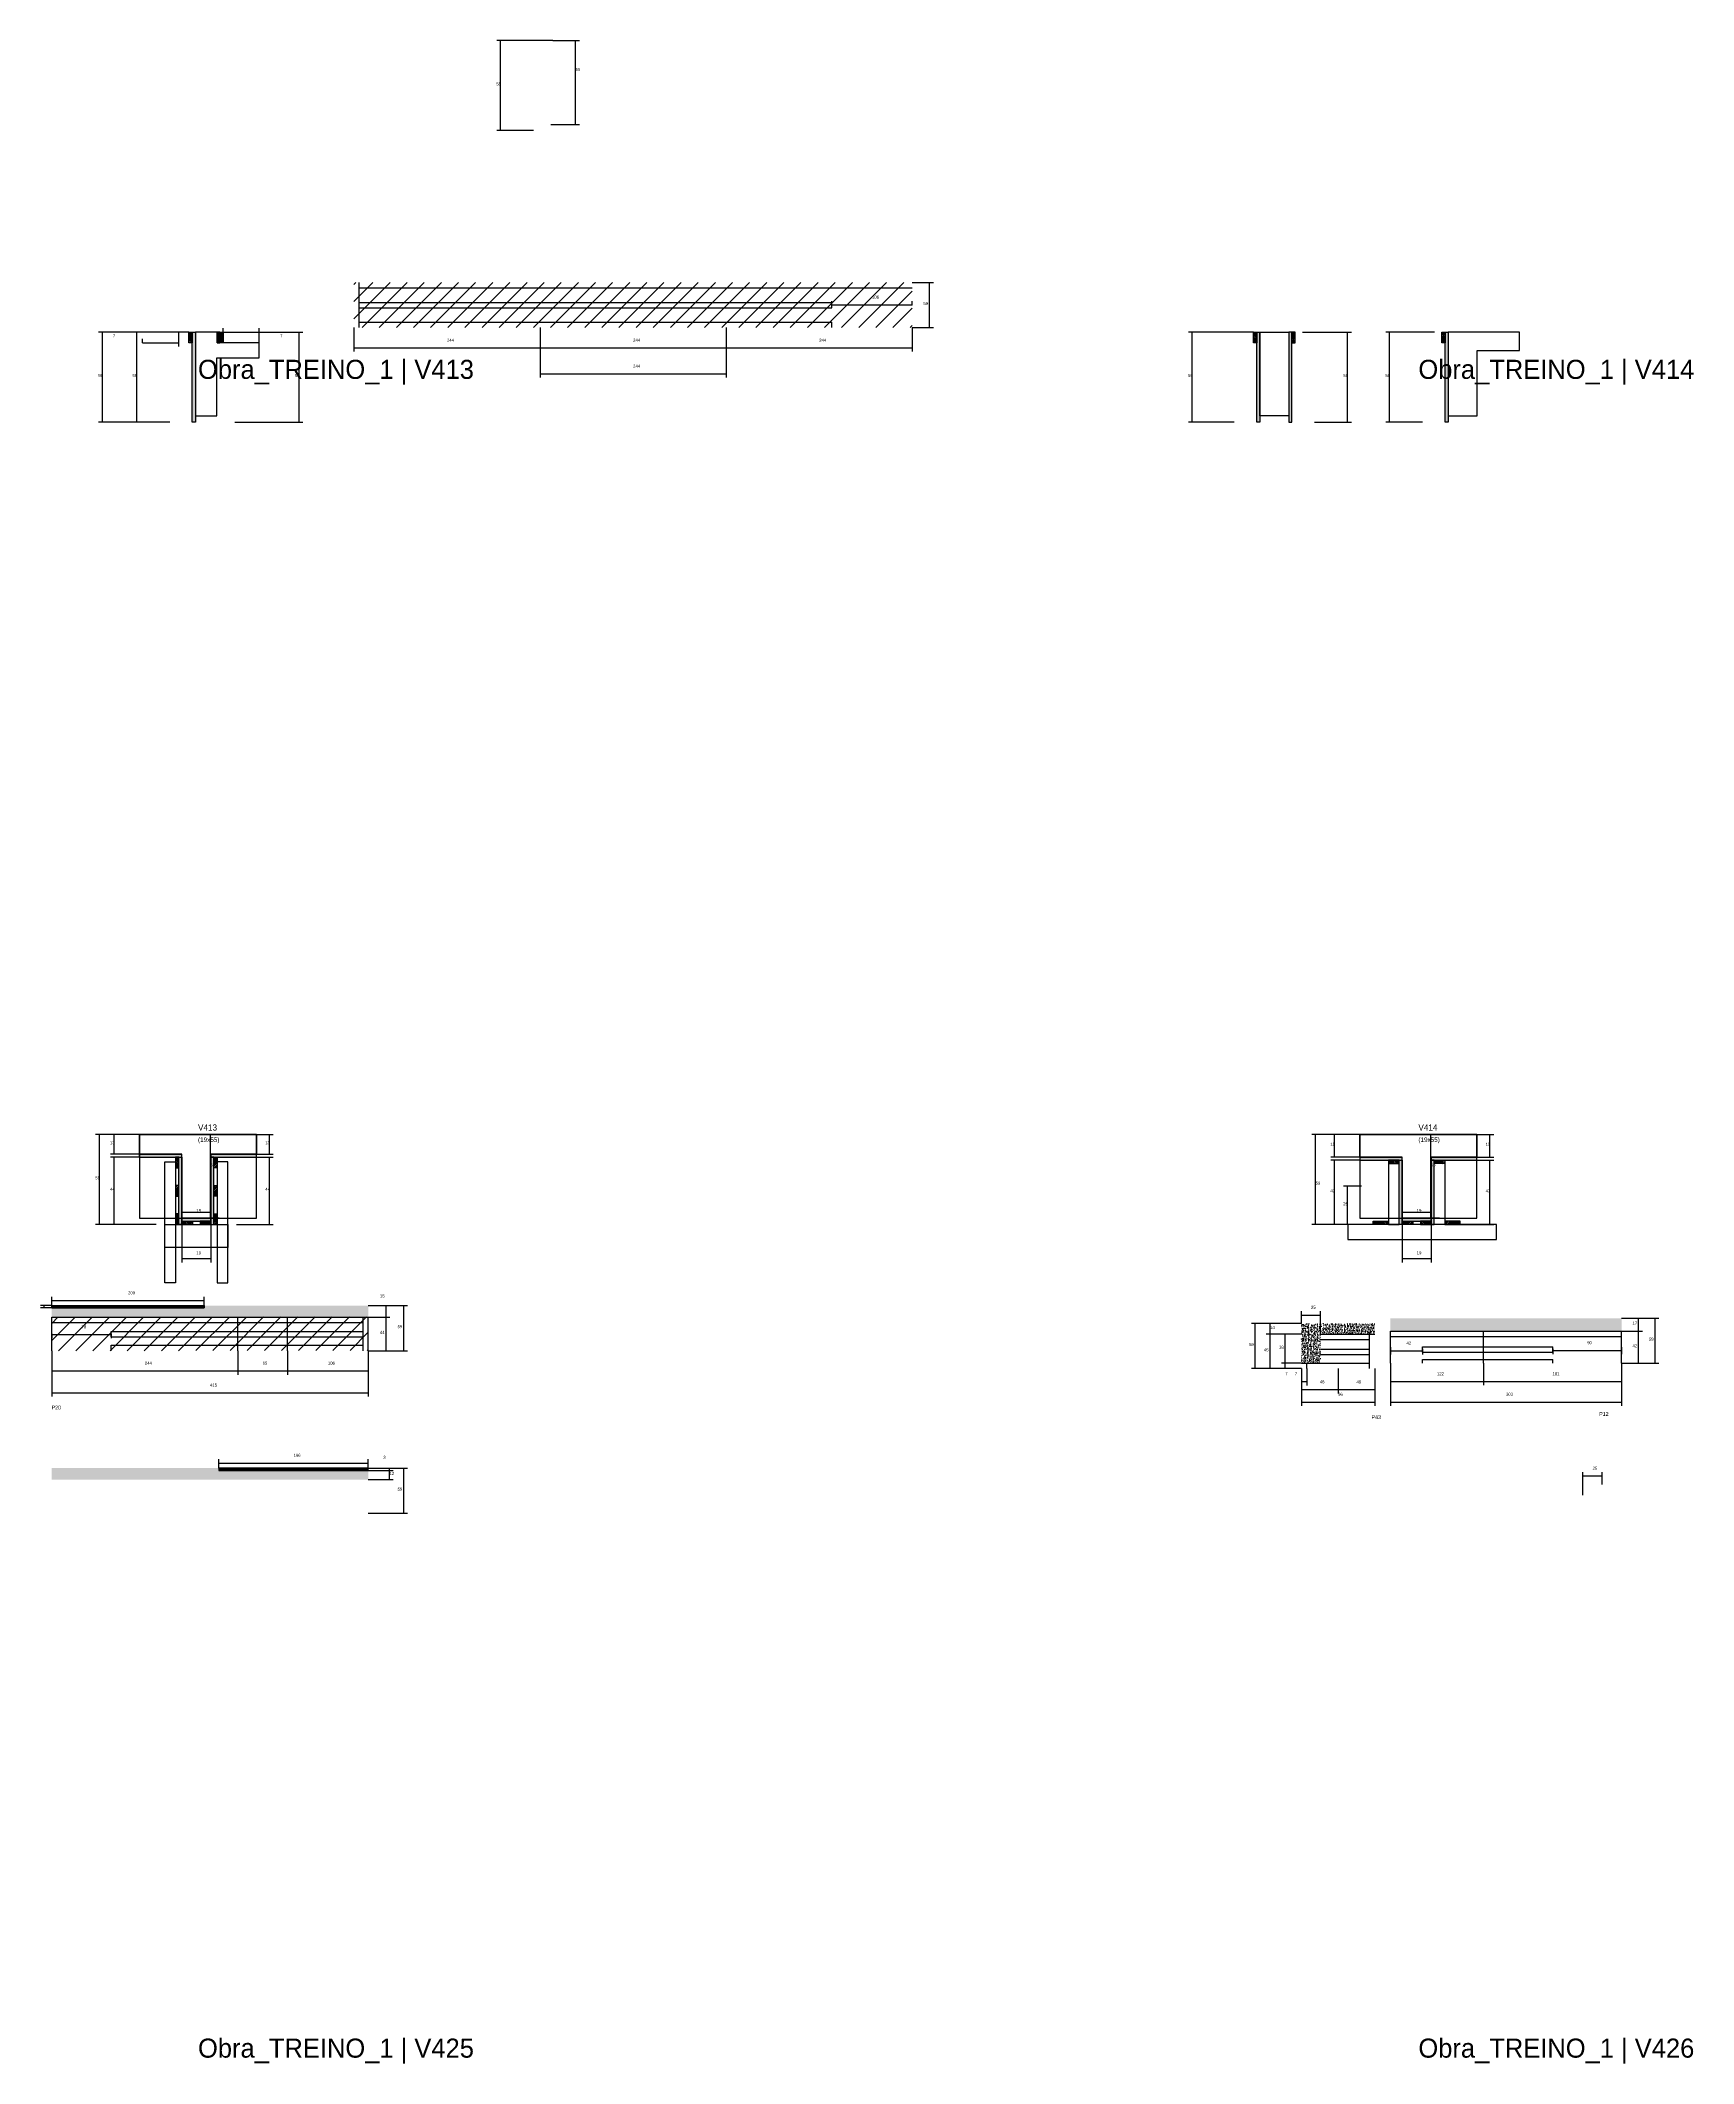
# Model space of a CAD drawing. Header units: metres. Extents: x -2848 to 21926, y -45195 to 1016.
# Drawn here: x 2993 to 5161, y -10018 to -7366 of the extents above; entities that cross this region are included whole.
import ezdxf

# ---------------------------------------------------------------- set-up
doc = ezdxf.new("R2010")
doc.units = ezdxf.units.M
for name, color, linetype in [('CONCRETO', 251, 'Continuous'), ('COTA', 241, 'Continuous'), ('Cota Seção (2x)', 4, 'Continuous'), ('Hachura', 253, 'Continuous'), ('LABEL_ID', 3, 'Continuous'), ('Madeira', 126, 'Continuous'), ('NOMENCLATURA', 7, 'Continuous'), ('Painéis', 200, 'Continuous'), ('REAPROVEITAMENTO', 251, 'Continuous'), ('SARR_2.2x7', 40, 'Continuous'), ('SARR_3.5x7', 81, 'Continuous'), ('SARR_EDITAR', 141, 'Continuous'), ('Texto Seção', 7, 'Continuous')]:
    doc.layers.add(name, color=color, linetype=linetype)

msp = doc.modelspace()

# ---------------------------------------------------------------- hatches: boundary and pattern name
at = {"layer": 'COTA'}
h = msp.add_hatch(dxfattribs=at)
h.set_pattern_fill('AR-CONC', scale=0.03)
h.paths.add_polyline_path([(3208.2, -9027.5), (3008.2, -9027.5), (3008.2, -9027.5), (3008.2, -9039.5), (3008.2, -9039.5), (3423.2, -9039.5), (3423.2, -9039.5), (3423.2, -9024.5), (3423.2, -9024.5), (3208.2, -9024.5), (3208.2, -9024.5), (3208.2, -9027.5)])
h = msp.add_hatch(dxfattribs=at)
h.set_pattern_fill('AR-CONC', scale=0.03)
h.paths.add_polyline_path([(4671.7, -9062), (4742.7, -9062), (4742.7, -9062), (4742.7, -9048), (4742.7, -9048), (4646.7, -9048), (4646.7, -9048), (4646.7, -9100), (4646.7, -9100), (4671.7, -9100), (4671.7, -9100), (4671.7, -9062)])
h = msp.add_hatch(dxfattribs=at)
h.set_pattern_fill('AR-CONC', scale=0.03)
h.paths.add_polyline_path([(5066.3, -9058), (5066.3, -9041), (5066.3, -9041), (4763.3, -9041), (4763.3, -9041), (4763.3, -9058), (4763.3, -9058), (5066.3, -9058)])
h = msp.add_hatch(dxfattribs=at)
h.set_pattern_fill('AR-CONC', scale=0.03)
h.paths.add_polyline_path([(3227.2, -9240.4), (3423.2, -9240.4), (3423.2, -9240.4), (3423.2, -9252.4), (3423.2, -9252.4), (3008.2, -9252.4), (3008.2, -9252.4), (3008.2, -9237.4), (3008.2, -9237.4), (3227.2, -9237.4), (3227.2, -9237.4), (3227.2, -9240.4)])
at = {"layer": 'Hachura'}
h = msp.add_hatch(dxfattribs=at)
h.set_pattern_fill('ANSI31', scale=0.5)
h.paths.add_polyline_path([(3192.5, -7762.6), (3188.1, -7762.6), (3188.1, -7762.6), (3188.1, -7748.6), (3188.1, -7748.6), (3192.5, -7748.6), (3192.5, -7748.6), (3192.5, -7762.6)])
h = msp.add_hatch(color=8, dxfattribs=at)
h.dxf.hatch_style = 1
h.paths.add_polyline_path([(3192.5, -7748.6), (3196.5, -7748.6), (3196.5, -7748.6), (3196.5, -7866.6), (3196.5, -7866.6), (3192.5, -7866.6), (3192.5, -7866.6), (3192.5, -7748.6)])
h = msp.add_hatch(color=8, dxfattribs=at)
h.dxf.hatch_style = 1
h.paths.add_polyline_path([(3228.5, -7748.6), (3224.9, -7748.6), (3224.9, -7748.6), (3224.9, -7762.6), (3224.9, -7762.6), (3228.5, -7762.6), (3228.5, -7762.6), (3228.5, -7748.6)])
h = msp.add_hatch(dxfattribs=at)
h.set_pattern_fill('ANSI31', scale=0.5)
h.paths.add_polyline_path([(3232.9, -7762.6), (3228.5, -7762.6), (3228.5, -7762.6), (3228.5, -7748.6), (3228.5, -7748.6), (3232.9, -7748.6), (3232.9, -7748.6), (3232.9, -7762.6)])
h = msp.add_hatch(dxfattribs=at)
h.set_pattern_fill('ANSI31', scale=0.5)
h.paths.add_polyline_path([(4588.2, -7762.6), (4583.8, -7762.6), (4583.8, -7762.6), (4583.8, -7748.6), (4583.8, -7748.6), (4588.2, -7748.6), (4588.2, -7748.6), (4588.2, -7762.6)])
h = msp.add_hatch(color=8, dxfattribs=at)
h.dxf.hatch_style = 1
h.paths.add_polyline_path([(4588.2, -7748.6), (4592.2, -7748.6), (4592.2, -7748.6), (4592.2, -7866.6), (4592.2, -7866.6), (4588.2, -7866.6), (4588.2, -7866.6), (4588.2, -7748.6)])
h = msp.add_hatch(color=8, dxfattribs=at)
h.dxf.hatch_style = 1
h.paths.add_polyline_path([(4634.2, -7748.6), (4630.2, -7748.6), (4630.2, -7748.6), (4630.2, -7866.6), (4630.2, -7866.6), (4634.2, -7866.6), (4634.2, -7866.6), (4634.2, -7748.6)])
h = msp.add_hatch(dxfattribs=at)
h.set_pattern_fill('ANSI31', scale=0.5)
h.paths.add_polyline_path([(4634.2, -7762.6), (4638.6, -7762.6), (4638.6, -7762.6), (4638.6, -7748.6), (4638.6, -7748.6), (4634.2, -7748.6), (4634.2, -7748.6), (4634.2, -7762.6)])
h = msp.add_hatch(dxfattribs=at)
h.set_pattern_fill('ANSI31', scale=0.5)
h.paths.add_polyline_path([(4835.1, -7762.6), (4830.7, -7762.6), (4830.7, -7762.6), (4830.7, -7748.6), (4830.7, -7748.6), (4835.1, -7748.6), (4835.1, -7748.6), (4835.1, -7762.6)])
h = msp.add_hatch(color=8, dxfattribs=at)
h.dxf.hatch_style = 1
h.paths.add_polyline_path([(4835.1, -7748.6), (4839.1, -7748.6), (4839.1, -7748.6), (4839.1, -7866.6), (4839.1, -7866.6), (4835.1, -7866.6), (4835.1, -7866.6), (4835.1, -7748.6)])
h = msp.add_hatch(color=8, dxfattribs=at)
h.dxf.hatch_style = 1
h.paths.add_polyline_path([(3178.8, -8830), (3178.8, -8826), (3178.8, -8826), (3123.2, -8826), (3123.2, -8826), (3123.2, -8830), (3123.2, -8830), (3178.8, -8830)])
h = msp.add_hatch(color=8, dxfattribs=at)
h.dxf.hatch_style = 1
h.paths.add_polyline_path([(3276.8, -8830), (3276.8, -8826), (3276.8, -8826), (3216.8, -8826), (3216.8, -8826), (3216.8, -8830), (3216.8, -8830), (3276.8, -8830)])
h = msp.add_hatch(color=8, dxfattribs=at)
h.dxf.hatch_style = 1
h.paths.add_polyline_path([(3220.8, -8828), (3216.8, -8828), (3216.8, -8828), (3216.8, -8918), (3216.8, -8918), (3220.8, -8918), (3220.8, -8918), (3220.8, -8828)])
h = msp.add_hatch(dxfattribs=at)
h.set_pattern_fill('ANSI31', scale=0.5)
h.paths.add_polyline_path([(3170.4, -8844), (3174.8, -8844), (3174.8, -8844), (3174.8, -8830), (3174.8, -8830), (3170.4, -8830), (3170.4, -8830), (3170.4, -8844)])
h = msp.add_hatch(color=8, dxfattribs=at)
h.dxf.hatch_style = 1
h.paths.add_polyline_path([(3174.8, -8830), (3178.8, -8830), (3178.8, -8830), (3178.8, -8918), (3178.8, -8918), (3174.8, -8918), (3174.8, -8918), (3174.8, -8830)])
h = msp.add_hatch(dxfattribs=at)
h.set_pattern_fill('ANSI31', scale=0.5)
h.paths.add_polyline_path([(3225.2, -8844), (3220.8, -8844), (3220.8, -8844), (3220.8, -8830), (3220.8, -8830), (3225.2, -8830), (3225.2, -8830), (3225.2, -8844)])
h = msp.add_hatch(color=8, dxfattribs=at)
h.dxf.hatch_style = 1
h.paths.add_polyline_path([(4778.8, -8834), (4778.8, -8830), (4778.8, -8830), (4723.2, -8830), (4723.2, -8830), (4723.2, -8834), (4723.2, -8834), (4778.8, -8834)])
h = msp.add_hatch(dxfattribs=at)
h.set_pattern_fill('ANSI31', scale=0.5)
h.paths.add_polyline_path([(4774.8, -8838.4), (4774.8, -8834), (4774.8, -8834), (4760.8, -8834), (4760.8, -8834), (4760.8, -8838.4), (4760.8, -8838.4), (4774.8, -8838.4)])
h = msp.add_hatch(color=8, dxfattribs=at)
h.dxf.hatch_style = 1
h.paths.add_polyline_path([(4774.8, -8834), (4778.8, -8834), (4778.8, -8834), (4778.8, -8918), (4778.8, -8918), (4774.8, -8918), (4774.8, -8918), (4774.8, -8834)])
h = msp.add_hatch(color=8, dxfattribs=at)
h.dxf.hatch_style = 1
h.paths.add_polyline_path([(4876.8, -8834), (4876.8, -8830), (4876.8, -8830), (4816.8, -8830), (4816.8, -8830), (4816.8, -8834), (4816.8, -8834), (4876.8, -8834)])
h = msp.add_hatch(color=8, dxfattribs=at)
h.dxf.hatch_style = 1
h.paths.add_polyline_path([(4820.8, -8834), (4816.8, -8834), (4816.8, -8834), (4816.8, -8918), (4816.8, -8918), (4820.8, -8918), (4820.8, -8918), (4820.8, -8834)])
h = msp.add_hatch(dxfattribs=at)
h.set_pattern_fill('ANSI31', scale=0.5)
h.paths.add_polyline_path([(4820.8, -8838.4), (4820.8, -8834), (4820.8, -8834), (4834.8, -8834), (4834.8, -8834), (4834.8, -8838.4), (4834.8, -8838.4), (4820.8, -8838.4)])
h = msp.add_hatch(dxfattribs=at)
h.set_pattern_fill('ANSI31', scale=0.5)
h.paths.add_polyline_path([(3170.4, -8881), (3174.8, -8881), (3174.8, -8881), (3174.8, -8867), (3174.8, -8867), (3170.4, -8867), (3170.4, -8867), (3170.4, -8881)])
h = msp.add_hatch(dxfattribs=at)
h.set_pattern_fill('ANSI31', scale=0.5)
h.paths.add_polyline_path([(3225.2, -8881), (3220.8, -8881), (3220.8, -8881), (3220.8, -8867), (3220.8, -8867), (3225.2, -8867), (3225.2, -8867), (3225.2, -8881)])
h = msp.add_hatch(dxfattribs=at)
h.set_pattern_fill('ANSI31', scale=0.5)
h.paths.add_polyline_path([(3170.4, -8918), (3174.8, -8918), (3174.8, -8918), (3174.8, -8904), (3174.8, -8904), (3170.4, -8904), (3170.4, -8904), (3170.4, -8918)])
h = msp.add_hatch(dxfattribs=at)
h.set_pattern_fill('ANSI31', scale=0.5)
h.paths.add_polyline_path([(3225.2, -8918), (3220.8, -8918), (3220.8, -8918), (3220.8, -8904), (3220.8, -8904), (3225.2, -8904), (3225.2, -8904), (3225.2, -8918)])
h = msp.add_hatch(color=8, dxfattribs=at)
h.dxf.hatch_style = 1
h.paths.add_polyline_path([(3216.8, -8913.6), (3216.8, -8910), (3216.8, -8910), (3178.8, -8910), (3178.8, -8910), (3178.8, -8913.6), (3178.8, -8913.6), (3216.8, -8913.6)])
h = msp.add_hatch(dxfattribs=at)
h.set_pattern_fill('ANSI31', scale=0.5)
h.paths.add_polyline_path([(3178.8, -8918), (3178.8, -8913.6), (3178.8, -8913.6), (3192.8, -8913.6), (3192.8, -8913.6), (3192.8, -8918), (3192.8, -8918), (3178.8, -8918)])
h = msp.add_hatch(dxfattribs=at)
h.set_pattern_fill('ANSI31', scale=0.5)
h.paths.add_polyline_path([(3216.8, -8918), (3216.8, -8913.6), (3216.8, -8913.6), (3202.8, -8913.6), (3202.8, -8913.6), (3202.8, -8918), (3202.8, -8918), (3216.8, -8918)])
h = msp.add_hatch(dxfattribs=at)
h.set_pattern_fill('ANSI31', scale=0.5)
h.paths.add_polyline_path([(4740.8, -8918), (4740.8, -8913.6), (4740.8, -8913.6), (4760.8, -8913.6), (4760.8, -8913.6), (4760.8, -8918), (4760.8, -8918), (4740.8, -8918)])
h = msp.add_hatch(color=8, dxfattribs=at)
h.dxf.hatch_style = 1
h.paths.add_polyline_path([(4816.8, -8913.6), (4816.8, -8910), (4816.8, -8910), (4778.8, -8910), (4778.8, -8910), (4778.8, -8913.6), (4778.8, -8913.6), (4816.8, -8913.6)])
h = msp.add_hatch(dxfattribs=at)
h.set_pattern_fill('ANSI31', scale=0.5)
h.paths.add_polyline_path([(4778.8, -8918), (4778.8, -8913.6), (4778.8, -8913.6), (4792.8, -8913.6), (4792.8, -8913.6), (4792.8, -8918), (4792.8, -8918), (4778.8, -8918)])
h = msp.add_hatch(dxfattribs=at)
h.set_pattern_fill('ANSI31', scale=0.5)
h.paths.add_polyline_path([(4816.8, -8918), (4816.8, -8913.6), (4816.8, -8913.6), (4802.8, -8913.6), (4802.8, -8913.6), (4802.8, -8918), (4802.8, -8918), (4816.8, -8918)])
h = msp.add_hatch(dxfattribs=at)
h.set_pattern_fill('ANSI31', scale=0.5)
h.paths.add_polyline_path([(4854.8, -8918), (4854.8, -8913.6), (4854.8, -8913.6), (4834.8, -8913.6), (4834.8, -8913.6), (4834.8, -8918), (4834.8, -8918), (4854.8, -8918)])
at = {"layer": 'REAPROVEITAMENTO'}
h = msp.add_hatch(dxfattribs=at)
h.set_pattern_fill('ANSI31', scale=5)
h.paths.add_polyline_path([(4136.4, -7742.8), (4136.4, -7683.8), (4136.4, -7683.8), (3404.4, -7683.8), (3404.4, -7683.8), (3404.4, -7742.8), (3404.4, -7742.8), (4136.4, -7742.8)])
h = msp.add_hatch(dxfattribs=at)
h.set_pattern_fill('ANSI31', scale=5)
h.paths.add_polyline_path([(3423.2, -9083.2), (3423.2, -9039.2), (3423.2, -9039.2), (3008.2, -9039.7), (3008.2, -9039.7), (3008.2, -9083.7), (3008.2, -9083.7), (3423.2, -9083.2)])

# ---------------------------------------------------------------- linework, layer by layer
at = {"layer": 'CONCRETO'}
for points in [[(3280.1, -7782.6), (3280.1, -7762.6), (3224.9, -7762.6), (3224.9, -7748.6), (3196.5, -7748.6), (3196.5, -7858.6), (3224.5, -7858.6), (3224.5, -7782.6)], [(4592.2, -7748.6), (4592.2, -7748.6), (4630.2, -7748.6), (4630.2, -7776.6), (4630.2, -7776.6), (4630.2, -7858.6), (4592.2, -7858.6), (4592.2, -7748.6)], [(4932.7, -7772.6), (4932.7, -7748.6), (4839.1, -7748.6), (4839.1, -7776.6), (4839.1, -7776.6), (4839.1, -7858.6), (4877.1, -7858.6), (4877.1, -7772.6)], [(3123.2, -8826), (3123.2, -8800), (3276.8, -8800), (3276.8, -8826), (3216.8, -8826), (3216.8, -8910), (3178.8, -8910), (3178.8, -8826)], [(3123.2, -8910), (3276.8, -8910), (3276.8, -8800), (3123.2, -8800)], [(4723.2, -8830), (4723.2, -8800), (4876.8, -8800), (4876.8, -8830), (4816.8, -8830), (4816.8, -8910), (4778.8, -8910), (4778.8, -8830)], [(4723.2, -8910), (4876.8, -8910), (4876.8, -8800), (4723.2, -8800)]]:
    msp.add_lwpolyline(points, close=True, dxfattribs=at)
at = {"layer": 'COTA'}
for p, q in [((3665.2, -7366.5), (3591.7, -7366.5)), ((3596.7, -7484.5), (3596.7, -7366.5)), ((3640, -7484.5), (3591.7, -7484.5)), ((4136.4, -7683.8), (4164.2, -7683.8)), ((4159.2, -7742.8), (4159.2, -7683.8)), ((4030.9, -7713.3), (4030.9, -7708)), ((4030.9, -7713), (4136.4, -7713)), ((4136.4, -7713.3), (4136.4, -7708)), ((3174.6, -7748.6), (3069.6, -7748.6)), ((3074.6, -7866.6), (3074.6, -7748.6)), ((3188.1, -7748.6), (3114.6, -7748.6)), ((3119.6, -7866.6), (3119.6, -7748.6)), ((3127, -7762.6), (3127, -7757.6)), ((3127, -7762.6), (3174.6, -7762.6)), ((3174.6, -7748.6), (3174.6, -7767.6)), ((3232.9, -7748.6), (3232.9, -7743.6)), ((3232.9, -7748.6), (3337.4, -7748.6)), ((3232.9, -7748.6), (3280.1, -7748.6)), ((3280.1, -7762.6), (3280.1, -7743.6)), ((3332.4, -7866.6), (3332.4, -7748.6)), ((3404.4, -7742.8), (3404.4, -7774.3)), ((3648.4, -7742.8), (3648.4, -7774.3)), ((3648.4, -7742.8), (3648.4, -7774.3)), ((3648.4, -7742.8), (3648.4, -7808.4)), ((3892.4, -7742.8), (3892.4, -7774.3)), ((3892.4, -7742.8), (3892.4, -7808.4)), ((3892.4, -7742.8), (3892.4, -7774.3)), ((4136.4, -7742.8), (4164.2, -7742.8)), ((4136.4, -7742.8), (4136.4, -7774.3)), ((4583.8, -7748.6), (4498.5, -7748.6)), ((4503.5, -7866.6), (4503.5, -7748.6)), ((4648.2, -7748.6), (4712.1, -7748.6)), ((4707.1, -7866.6), (4707.1, -7748.6)), ((4821.1, -7748.6), (4757.2, -7748.6)), ((4762.2, -7866.6), (4762.2, -7748.6)), ((3404.4, -7769.3), (3648.4, -7769.3)), ((3648.4, -7769.3), (3892.4, -7769.3)), ((3892.4, -7769.3), (4136.4, -7769.3)), ((3648.4, -7803.4), (3892.4, -7803.4)), ((3149, -7866.6), (3069.6, -7866.6)), ((3162.9, -7866.6), (3114.6, -7866.6)), ((3248.1, -7866.6), (3337.4, -7866.6)), ((4558.6, -7866.6), (4498.5, -7866.6)), ((4663.8, -7866.6), (4712.1, -7866.6)), ((4805.5, -7866.6), (4757.2, -7866.6)), ((3123.2, -8800), (3065.8, -8800)), ((3070.8, -8918), (3070.8, -8800)), ((3123.2, -8800), (3085.1, -8800)), ((3090.1, -8826), (3090.1, -8800)), ((3276.8, -8800), (3298.6, -8800)), ((3293.6, -8826), (3293.6, -8800)), ((4723.2, -8800), (4660.3, -8800)), ((4665.3, -8918), (4665.3, -8800)), ((4723.2, -8800), (4685.1, -8800)), ((4690.1, -8830), (4690.1, -8800)), ((4876.8, -8800), (4898.7, -8800)), ((4893.7, -8830), (4893.7, -8800)), ((3123.2, -8826), (3085.1, -8826)), ((3276.8, -8826), (3298.6, -8826)), ((3123.2, -8830), (3085.1, -8830)), ((3090.1, -8918), (3090.1, -8830)), ((3276.8, -8830), (3298.6, -8830)), ((3293.6, -8918), (3293.6, -8830)), ((4723.2, -8830), (4685.1, -8830)), ((4723.2, -8834), (4685.1, -8834)), ((4690.1, -8918), (4690.1, -8834)), ((4876.8, -8830), (4898.7, -8830)), ((4876.8, -8834), (4898.7, -8834)), ((4893.7, -8918), (4893.7, -8834)), ((4725.5, -8868.1), (4701.9, -8868.1)), ((4706.9, -8918), (4706.9, -8868.1)), ((3145.2, -8918), (3065.8, -8918)), ((3145.2, -8918), (3085.1, -8918)), ((3178.8, -8918), (3178.8, -8967.8)), ((3216.8, -8918), (3216.8, -8967.8)), ((3250.4, -8918), (3298.6, -8918)), ((4745.2, -8918), (4660.3, -8918)), ((4745.2, -8918), (4685.1, -8918)), ((4725.5, -8918), (4701.9, -8918)), ((4778.8, -8918), (4778.8, -8967.8)), ((4816.8, -8918), (4816.8, -8967.8)), ((4850.4, -8918), (4898.7, -8918)), ((3178.8, -8962.8), (3216.8, -8962.8)), ((4778.8, -8962.8), (4816.8, -8962.8)), ((3008.2, -9024.5), (3008.2, -9012.8)), ((3208.2, -9024.5), (3208.2, -9012.8)), ((3008.2, -9024.5), (2993.4, -9024.5)), ((3008.2, -9027.5), (2993.4, -9027.5)), ((2998.4, -9027.5), (2998.4, -9024.5)), ((3008.2, -9017.8), (3208.2, -9017.8)), ((3423.2, -9024.5), (3451.6, -9024.5)), ((3423.2, -9024.5), (3474.7, -9024.5)), ((3423.2, -9039.5), (3451.6, -9039.5)), ((3423.2, -9039.5), (3451.6, -9039.5)), ((3446.6, -9039.5), (3446.6, -9024.5)), ((3446.6, -9083.5), (3446.6, -9039.5)), ((3469.7, -9083.5), (3469.7, -9024.5)), ((4646.7, -9048), (4646.7, -9031.8)), ((4646.7, -9036.8), (4671.7, -9036.8)), ((4671.7, -9062), (4671.7, -9031.8)), ((3008.2, -9061.5), (3008.2, -9067.2)), ((3008.2, -9062.2), (3086.2, -9062.2)), ((3086.2, -9061.5), (3086.2, -9067.2)), ((4646.7, -9048), (4581.1, -9048)), ((4586.1, -9107), (4586.1, -9048)), ((4646.7, -9048), (4600.5, -9048)), ((4646.7, -9062), (4600.5, -9062)), ((4646.7, -9062), (4600.5, -9062)), ((4605.5, -9062), (4605.5, -9048)), ((4605.5, -9107), (4605.5, -9062)), ((4646.7, -9062), (4620.5, -9062)), ((4625.5, -9100), (4625.5, -9062)), ((5066.3, -9041), (5093.7, -9041)), ((5066.3, -9041), (5115.4, -9041)), ((5066.3, -9058), (5093.7, -9058)), ((5066.3, -9058), (5093.7, -9058)), ((5088.7, -9058), (5088.7, -9041)), ((5088.7, -9100), (5088.7, -9058)), ((5110.4, -9100), (5110.4, -9041)), ((3008.2, -9083.5), (3008.2, -9115)), ((3008.2, -9083.5), (3008.2, -9143.6)), ((3252.2, -9083.5), (3252.2, -9115)), ((3252.2, -9083.5), (3252.2, -9115)), ((3317.2, -9083.5), (3317.2, -9115)), ((3317.2, -9083.5), (3317.2, -9115)), ((3423.2, -9083.5), (3423.2, -9115)), ((3423.2, -9083.5), (3423.2, -9143.6)), ((3423.2, -9083.5), (3451.6, -9083.5)), ((3423.2, -9083.5), (3474.7, -9083.5)), ((4763.3, -9079), (4763.3, -9088.7)), ((4763.3, -9083.7), (4805.3, -9083.7)), ((4805.3, -9081), (4805.3, -9088.7)), ((4976.3, -9081), (4976.3, -9088.2)), ((4976.3, -9083.2), (5066.3, -9083.2)), ((5066.3, -9079), (5066.3, -9088.2)), ((3008.2, -9110), (3252.2, -9110)), ((3252.2, -9110), (3317.2, -9110)), ((3317.2, -9110), (3423.2, -9110)), ((4646.7, -9107), (4581.1, -9107)), ((4646.7, -9107), (4600.5, -9107)), ((4646.7, -9100), (4620.5, -9100)), ((4646.7, -9100), (4620.5, -9100)), ((4646.7, -9107), (4620.5, -9107)), ((4625.5, -9107), (4625.5, -9100)), ((4646.7, -9107), (4646.7, -9155.8)), ((4646.7, -9107), (4646.7, -9139.5)), ((4646.7, -9107), (4646.7, -9129)), ((4653.7, -9107), (4653.7, -9129)), ((4694.7, -9107), (4694.7, -9139.5)), ((4694.7, -9107), (4694.7, -9139.5)), ((4742.7, -9107), (4742.7, -9155.8)), ((4742.7, -9107), (4742.7, -9139.5)), ((4763.3, -9100), (4763.3, -9128.8)), ((4763.3, -9100), (4763.3, -9155.8)), ((4885.3, -9100), (4885.3, -9128.8)), ((4885.3, -9100), (4885.3, -9128.8)), ((5066.3, -9100), (5066.3, -9128.8)), ((5066.3, -9100), (5066.3, -9155.8)), ((5066.3, -9100), (5093.7, -9100)), ((5066.3, -9100), (5115.4, -9100)), ((3008.2, -9138.6), (3423.2, -9138.6)), ((4646.7, -9124), (4653.7, -9124)), ((4646.7, -9134.5), (4694.7, -9134.5)), ((4694.7, -9134.5), (4742.7, -9134.5)), ((4763.3, -9123.8), (4885.3, -9123.8)), ((4885.3, -9123.8), (5066.3, -9123.8)), ((4646.7, -9150.8), (4742.7, -9150.8)), ((4763.3, -9150.8), (5066.3, -9150.8)), ((3227.2, -9237.4), (3227.2, -9225.8)), ((3423.2, -9237.4), (3423.2, -9225.8)), ((3227.2, -9230.8), (3423.2, -9230.8)), ((3423.2, -9237.4), (3474.7, -9237.4)), ((3423.2, -9237.4), (3456, -9237.4)), ((3423.2, -9240.4), (3456, -9240.4)), ((3423.2, -9240.4), (3456, -9240.4)), ((3423.2, -9252.4), (3456, -9252.4)), ((3451, -9240.4), (3451, -9237.4)), ((3451, -9252.4), (3451, -9240.4)), ((3469.7, -9296.4), (3469.7, -9237.4)), ((5015.8, -9272.9), (5015.8, -9242.7)), ((5015.8, -9247.7), (5040.8, -9247.7)), ((5040.8, -9258.9), (5040.8, -9242.7)), ((3423.2, -9296.4), (3474.7, -9296.4))]:
    msp.add_line(p, q, dxfattribs=at)
at = {"layer": 'Cota Seção (2x)'}
for p, q in [((3665.2, -7366.5), (3700.1, -7366.5)), ((3695.1, -7476.5), (3695.1, -7366.5)), ((3662.6, -7476.5), (3700.1, -7476.5)), ((3227.8, -8800), (3211.3, -8800)), ((3216.3, -8910), (3216.3, -8800)), ((4827.8, -8800), (4811.3, -8800)), ((4816.3, -8910), (4816.3, -8800)), ((3178.8, -8918), (3178.8, -8897)), ((3178.8, -8902), (3216.8, -8902)), ((3216.8, -8918), (3216.8, -8897)), ((4778.8, -8918), (4778.8, -8897)), ((4778.8, -8902), (4816.8, -8902)), ((4816.8, -8918), (4816.8, -8897)), ((3227.8, -8910), (3211.3, -8910)), ((4827.8, -8910), (4811.3, -8910))]:
    msp.add_line(p, q, dxfattribs=at)
at = {"layer": 'Madeira'}
for points in [[(3192.5, -7762.6), (3188.1, -7762.6), (3188.1, -7748.6), (3192.5, -7748.6)], [(3232.9, -7762.6), (3228.5, -7762.6), (3228.5, -7748.6), (3232.9, -7748.6)], [(4588.2, -7762.6), (4583.8, -7762.6), (4583.8, -7748.6), (4588.2, -7748.6)], [(4634.2, -7762.6), (4638.6, -7762.6), (4638.6, -7748.6), (4634.2, -7748.6)], [(4835.1, -7762.6), (4830.7, -7762.6), (4830.7, -7748.6), (4835.1, -7748.6)], [(3170.4, -8844), (3174.8, -8844), (3174.8, -8830), (3170.4, -8830)], [(3225.2, -8844), (3220.8, -8844), (3220.8, -8830), (3225.2, -8830)], [(4774.8, -8838.4), (4774.8, -8834), (4760.8, -8834), (4760.8, -8838.4)], [(4774.8, -8834), (4760.8, -8834), (4760.8, -8918), (4774.8, -8918)], [(4820.8, -8838.4), (4820.8, -8834), (4834.8, -8834), (4834.8, -8838.4)], [(4820.8, -8834), (4834.8, -8834), (4834.8, -8918), (4820.8, -8918)], [(3170.4, -8881), (3174.8, -8881), (3174.8, -8867), (3170.4, -8867)], [(3225.2, -8881), (3220.8, -8881), (3220.8, -8867), (3225.2, -8867)], [(3170.4, -8918), (3174.8, -8918), (3174.8, -8904), (3170.4, -8904)], [(3225.2, -8918), (3220.8, -8918), (3220.8, -8904), (3225.2, -8904)], [(3178.8, -8918), (3178.8, -8913.6), (3192.8, -8913.6), (3192.8, -8918)], [(3216.8, -8918), (3216.8, -8913.6), (3202.8, -8913.6), (3202.8, -8918)], [(4707.3, -8938), (4902.5, -8938), (4902.5, -8918), (4707.3, -8918)], [(4740.8, -8918), (4740.8, -8913.6), (4760.8, -8913.6), (4760.8, -8918)], [(4778.8, -8918), (4778.8, -8913.6), (4792.8, -8913.6), (4792.8, -8918)], [(4816.8, -8918), (4816.8, -8913.6), (4802.8, -8913.6), (4802.8, -8918)], [(4854.8, -8918), (4854.8, -8913.6), (4834.8, -8913.6), (4834.8, -8918)]]:
    msp.add_lwpolyline(points, close=True, dxfattribs=at)
at = {"layer": 'Painéis'}
for p, q in [((3123.2, -8826), (3178.8, -8826)), ((3123.2, -8830), (3123.2, -8826)), ((3178.8, -8830), (3178.8, -8826)), ((3216.8, -8826), (3276.8, -8826)), ((3216.8, -8830), (3216.8, -8826)), ((3276.8, -8830), (3276.8, -8826)), ((3178.8, -8918), (3178.8, -8830)), ((3216.8, -8918), (3216.8, -8830)), ((4723.2, -8830), (4778.8, -8830)), ((4778.8, -8834), (4778.8, -8830)), ((4778.8, -8918), (4778.8, -8834)), ((4816.8, -8830), (4876.8, -8830)), ((4816.8, -8834), (4816.8, -8830)), ((4816.8, -8918), (4816.8, -8834)), ((4876.8, -8834), (4876.8, -8830)), ((3178.8, -8910), (3216.8, -8910)), ((3178.8, -8913.6), (3178.8, -8910)), ((3216.8, -8913.6), (3216.8, -8910)), ((4778.8, -8910), (4816.8, -8910)), ((4778.8, -8913.6), (4778.8, -8910)), ((4816.8, -8913.6), (4816.8, -8910)), ((3008.2, -9024.5), (3208.2, -9024.5)), ((3008.2, -9027.5), (3208.2, -9027.5)), ((3008.2, -9039.5), (3423.2, -9039.5)), ((3008.2, -9083.5), (3008.2, -9039.5)), ((3252.2, -9083.5), (3252.2, -9039.5)), ((3317.2, -9083.5), (3317.2, -9039.5)), ((3423.2, -9083.5), (3423.2, -9039.5)), ((4671.7, -9062), (4742.7, -9062)), ((4763.3, -9058), (5066.3, -9058)), ((4763.3, -9100), (4763.3, -9058)), ((4885.3, -9100), (4885.3, -9058)), ((5066.3, -9100), (5066.3, -9058))]:
    msp.add_line(p, q, dxfattribs=at)
for points in [[(3192.5, -7748.6), (3196.5, -7748.6), (3196.5, -7866.6), (3192.5, -7866.6)], [(3228.5, -7748.6), (3224.9, -7748.6), (3224.9, -7762.6), (3228.5, -7762.6)], [(4588.2, -7748.6), (4592.2, -7748.6), (4592.2, -7866.6), (4588.2, -7866.6)], [(4634.2, -7748.6), (4630.2, -7748.6), (4630.2, -7866.6), (4634.2, -7866.6)], [(4835.1, -7748.6), (4839.1, -7748.6), (4839.1, -7866.6), (4835.1, -7866.6)], [(3178.8, -8830), (3178.8, -8826), (3123.2, -8826), (3123.2, -8830)], [(3276.8, -8830), (3276.8, -8826), (3216.8, -8826), (3216.8, -8830)], [(3174.8, -8830), (3178.8, -8830), (3178.8, -8918), (3174.8, -8918)], [(3220.8, -8830), (3216.8, -8830), (3216.8, -8918), (3220.8, -8918)], [(4778.8, -8834), (4778.8, -8830), (4723.2, -8830), (4723.2, -8834)], [(4774.8, -8834), (4778.8, -8834), (4778.8, -8918), (4774.8, -8918)], [(4876.8, -8834), (4876.8, -8830), (4816.8, -8830), (4816.8, -8834)], [(4820.8, -8834), (4816.8, -8834), (4816.8, -8918), (4820.8, -8918)], [(3216.8, -8913.6), (3216.8, -8910), (3178.8, -8910), (3178.8, -8913.6)], [(4816.8, -8913.6), (4816.8, -8910), (4778.8, -8910), (4778.8, -8913.6)], [(3008.2, -9024.5), (3208.2, -9024.5), (3208.2, -9027.5), (3008.2, -9027.5)], [(3423.2, -9237.4), (3227.2, -9237.4), (3227.2, -9240.4), (3423.2, -9240.4)]]:
    msp.add_lwpolyline(points, close=True, dxfattribs=at)
at = {"layer": 'SARR_2.2x7'}
for p, q in [((3411.4, -7742.8), (3411.4, -7683.8)), ((3411.4, -7690.8), (3648.4, -7690.8)), ((3411.4, -7709.8), (3648.4, -7709.8)), ((3648.4, -7690.8), (3892.4, -7690.8)), ((3648.4, -7709.8), (3892.4, -7709.8)), ((3892.4, -7690.8), (4136.4, -7690.8)), ((3892.4, -7709.8), (4030.9, -7709.8)), ((4030.9, -7716.8), (4030.9, -7709.8)), ((3411.4, -7716.8), (3648.4, -7716.8)), ((3411.4, -7735.8), (3648.4, -7735.8)), ((3648.4, -7716.8), (3892.4, -7716.8)), ((3648.4, -7735.8), (3892.4, -7735.8)), ((3892.4, -7716.8), (4030.9, -7716.8)), ((3892.4, -7735.8), (4030.9, -7735.8)), ((4030.9, -7742.8), (4030.9, -7735.8)), ((3416.3, -9083.5), (3416.3, -9039.5)), ((3008.2, -9046.5), (3252.2, -9046.5)), ((3086.2, -9058.5), (3252.2, -9058.5)), ((3086.2, -9065.5), (3086.2, -9058.5)), ((3086.2, -9065.5), (3252.2, -9065.5)), ((3252.2, -9046.5), (3317.2, -9046.5)), ((3252.2, -9058.5), (3317.2, -9058.5)), ((3252.2, -9065.5), (3317.2, -9065.5)), ((3317.2, -9046.5), (3416.3, -9046.5)), ((3317.2, -9058.5), (3416.3, -9058.5)), ((3317.2, -9065.5), (3416.3, -9065.5)), ((4735.7, -9107), (4735.7, -9062)), ((4763.3, -9065), (4885.3, -9065)), ((4885.3, -9065), (5066.3, -9065)), ((3086.2, -9076.5), (3252.2, -9076.5)), ((3086.2, -9083.5), (3086.2, -9076.5)), ((3252.2, -9076.5), (3317.2, -9076.5)), ((3317.2, -9076.5), (3416.3, -9076.5)), ((4671.7, -9069), (4694.7, -9069)), ((4671.7, -9081.4), (4694.7, -9081.4)), ((4671.7, -9088.4), (4694.7, -9088.4)), ((4694.7, -9069), (4735.8, -9069)), ((4694.7, -9081.4), (4735.8, -9081.4)), ((4694.7, -9088.4), (4735.8, -9088.4)), ((4805.3, -9078.4), (4885.3, -9078.4)), ((4805.3, -9085.4), (4805.3, -9078.4)), ((4805.3, -9085.4), (4885.3, -9085.4)), ((4885.3, -9078.4), (4976.3, -9078.4)), ((4885.3, -9085.4), (4976.3, -9085.4)), ((4976.3, -9085.4), (4976.4, -9078.4)), ((4646.7, -9100), (4694.7, -9100)), ((4653.7, -9107), (4653.7, -9100)), ((4694.7, -9100), (4735.8, -9100)), ((4805.3, -9095), (4885.3, -9095)), ((4805.3, -9100), (4805.3, -9095)), ((4885.3, -9095), (4976.3, -9095)), ((4976.3, -9100), (4976.3, -9095))]:
    msp.add_line(p, q, dxfattribs=at)
at = {"layer": 'SARR_3.5x7'}
for points in [[(3156.4, -8836), (3170.4, -8836), (3170.4, -8994.5), (3156.4, -8994.5)], [(3239.2, -8836), (3225.2, -8836), (3225.2, -8994.5), (3239.2, -8994.5)], [(3156.4, -8918), (3239.2, -8918), (3239.2, -8948.1), (3156.4, -8948.1)]]:
    msp.add_lwpolyline(points, close=True, dxfattribs=at)
at = {"layer": 'SARR_EDITAR'}
for p, q in [((3008.2, -9026), (3208.2, -9026)), ((3227.2, -9238.9), (3423.2, -9238.9))]:
    msp.add_line(p, q, dxfattribs=at)

# ---------------------------------------------------------------- texts
at = {"layer": 'COTA'}
for s, p in [('59', (3591.2, -7425.5)), ('106', (4083.7, -7704.9)), ('59', (4151, -7713.3)), ('7', (3088.4, -7755.6)), ('7', (3307.6, -7755.6)), ('244', (3526.4, -7761.3)), ('244', (3770.4, -7761.3)), ('244', (4014.4, -7761.3)), ('244', (3770.4, -7795.3)), ('59', (3069.1, -7807.6)), ('59', (3114.1, -7807.6)), ('59', (3326.9, -7807.6)), ('59', (4498, -7807.6)), ('59', (4701.6, -7807.6)), ('59', (4756.7, -7807.6)), ('13', (3084.6, -8813)), ('13', (3288.1, -8813)), ('15', (4684.6, -8815)), ('15', (4888.2, -8815)), ('59', (3065.3, -8859)), ('44', (3084.6, -8874)), ('44', (3288.1, -8874)), ('59', (4665.3, -8866)), ('42', (4684.6, -8876)), ('42', (4888.2, -8876)), ('25', (4701.4, -8893.1)), ('19', (3197.8, -8957.3)), ('19', (4797.8, -8957.3)), ('200', (3108.2, -9009.7)), ('15', (3438.5, -9013.8)), ('25', (4659.2, -9028.7)), ('78', (3047.2, -9054.1)), ('44', (3438.5, -9061.5)), ('59', (3461.6, -9054)), ('14', (4605.5, -9055)), ('17', (5080.7, -9049.5)), ('59', (5102.2, -9070.5)), ('59', (4578, -9077.5)), ('45', (4597.4, -9084.5)), ('38', (4617.3, -9081)), ('42', (4784.3, -9075.6)), ('90', (5021.3, -9075)), ('42', (5080.7, -9079)), ('244', (3130.2, -9102)), ('65', (3284.7, -9101.9)), ('106', (3370.2, -9101.9)), ('7', (4625.5, -9115.9)), ('7', (4637.9, -9115.9)), ('122', (4824.3, -9115.8)), ('181', (4975.8, -9115.7)), ('415', (3215.7, -9130.5)), ('48', (4670.7, -9126.4)), ('96', (4694.7, -9142.7)), ('48', (4718.7, -9126.4)), ('303', (4914.8, -9142.6)), ('196', (3325.2, -9222.6)), ('3', (3442.8, -9225.2)), ('12', (3451, -9246.4)), ('25', (5028.3, -9239.6)), ('59', (3461.6, -9266.9))]:
    msp.add_text(s, height=4, dxfattribs=at).set_placement(p)
at = {"layer": 'Cota Seção (2x)'}
for s, p in [('55', (3695.1, -7406.5)), ('55', (3216.3, -8842)), ('55', (4816.3, -8842)), ('19', (3197.8, -8902)), ('19', (4797.8, -8902))]:
    msp.add_text(s, height=4, dxfattribs=at).set_placement(p)
at = {"layer": 'LABEL_ID'}
for s, p in [('Obra_TREINO_1 | V413', (3200, -7810)), ('Obra_TREINO_1 | V414', (4800, -7810)), ('Obra_TREINO_1 | V425', (3200, -10010)), ('Obra_TREINO_1 | V426', (4800, -10010))]:
    msp.add_text(s, height=25, dxfattribs=at).set_placement(p)
at = {"layer": 'NOMENCLATURA'}
for s, p in [('P20', (3008.1, -9160.5)), ('P43', (4738.6, -9173.1)), ('P12', (5037.1, -9169))]:
    msp.add_text(s, height=5, dxfattribs=at).set_placement(p)
at = {"layer": 'Texto Seção'}
for s, height, p in [('V413', 8, (3200, -8795)), ('V414', 8, (4800, -8795)), ('(19x55)', 6, (3200, -8810)), ('(19x55)', 6, (4800, -8810))]:
    msp.add_text(s, height=height, dxfattribs=at).set_placement(p)

doc.saveas('drawing.dxf')
